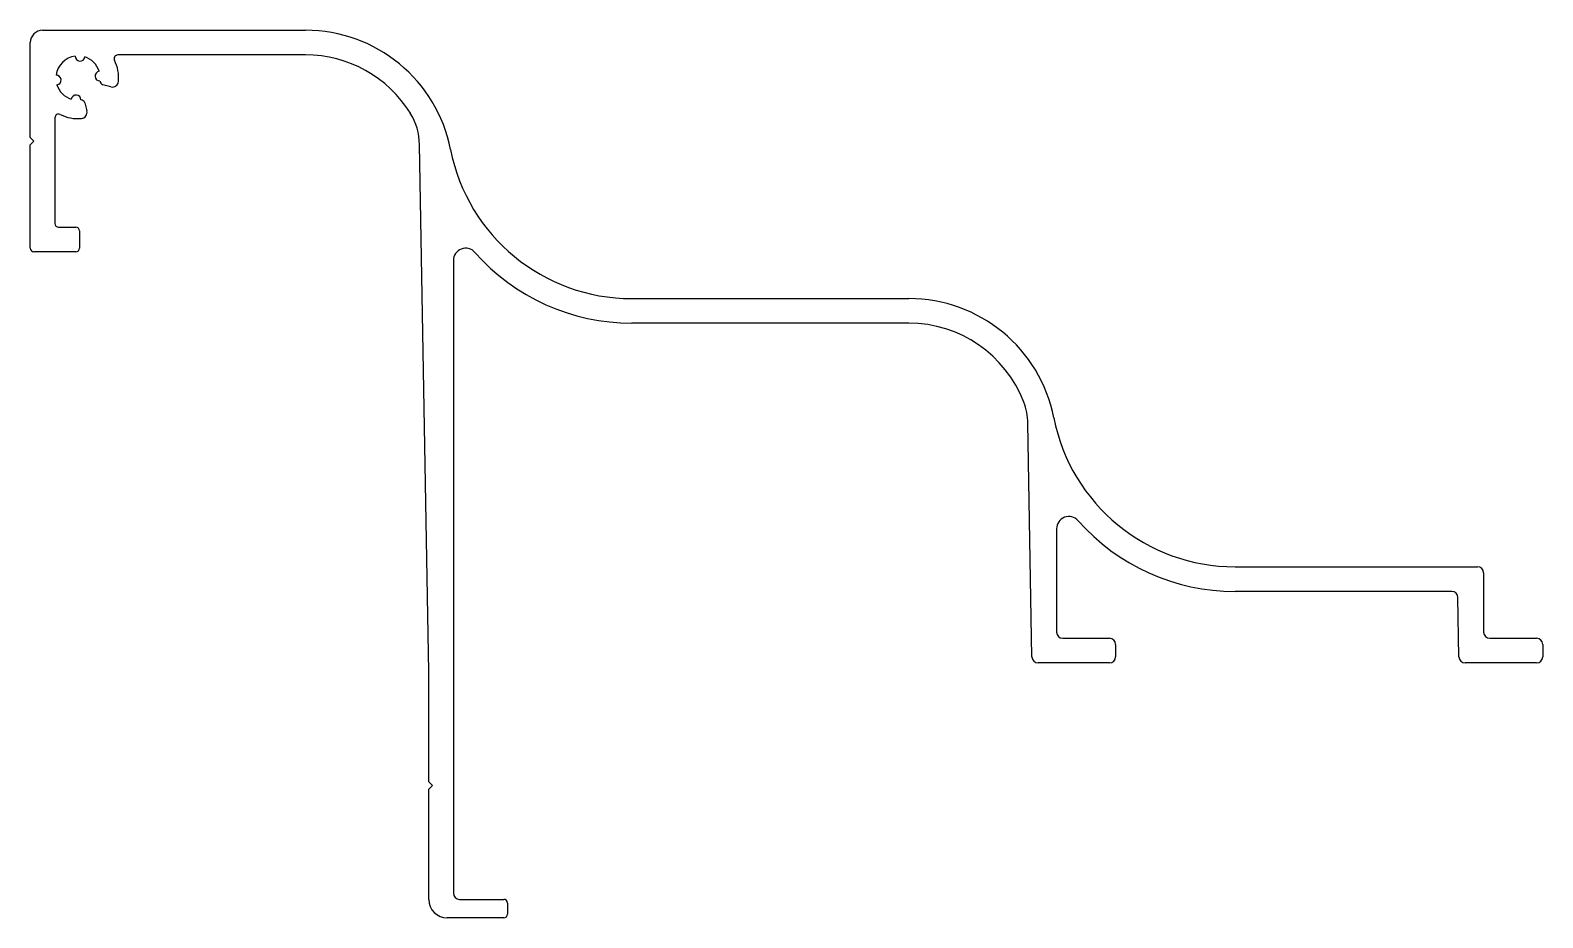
# Model space of a CAD drawing. Extents: x 1961 to 2084, y 2135 to 2207.
import ezdxf

# ---------------------------------------------------------------- set-up
doc = ezdxf.new("R2010")
doc.units = 0
doc.layers.get('0').update_dxf_attribs({"linetype": 'CONTINUOUS'})

msp = doc.modelspace()

# ---------------------------------------------------------------- linework, layer by layer
at = {"color": 0}
for p, q in [((1960.77, 2197.95), (1960.77, 2205.65)), ((1961.77, 2206.65), (1983.14, 2206.65)), ((1983.14, 2204.65), (1967.88, 2204.65)), ((1967.31, 2202.06), (1966.66, 2202.23)), ((1965.19, 2200.76), (1965.36, 2200.11)), ((1962.77, 2199.54), (1962.77, 2190.95)), ((1961.07, 2197.65), (1960.77, 2197.95)), ((1960.77, 2197.35), (1961.07, 2197.65)), ((1960.77, 2188.95), (1960.77, 2197.35)), ((1993.14, 2154.53), (1992.39, 2197.37)), ((1963.07, 2190.65), (1964.47, 2190.65)), ((1964.77, 2190.35), (1964.77, 2188.95)), ((1964.47, 2188.65), (1961.07, 2188.65)), ((1995.14, 2187.94), (1995.14, 2136.53)), ((2009.63, 2184.85), (2032.14, 2184.85)), ((2032.14, 2182.85), (2009.63, 2182.85)), ((2042.14, 2155.75), (2041.81, 2174.73)), ((2044.14, 2166.14), (2044.14, 2157.75)), ((2058.64, 2163.05), (2078.33, 2163.05)), ((2078.83, 2162.55), (2078.83, 2157.75)), ((2076.25, 2161.05), (2058.64, 2161.05)), ((2076.83, 2155.75), (2076.75, 2160.56)), ((2044.64, 2157.25), (2048.44, 2157.25)), ((2048.94, 2156.75), (2048.94, 2155.75)), ((2079.33, 2157.25), (2083.14, 2157.25)), ((2083.64, 2156.75), (2083.64, 2155.75)), ((2048.44, 2155.25), (2042.64, 2155.25)), ((2083.14, 2155.25), (2077.33, 2155.25)), ((1993.14, 2145.58), (1993.14, 2154.53)), ((1993.44, 2145.28), (1993.14, 2145.58)), ((1993.14, 2144.98), (1993.44, 2145.28)), ((1993.14, 2136.03), (1993.14, 2144.98)), ((1995.64, 2136.03), (1999.24, 2136.03)), ((1999.54, 2135.73), (1999.54, 2134.83)), ((1999.24, 2134.53), (1994.64, 2134.53))]:
    msp.add_line(p, q, dxfattribs=at)
for centre, radius, start, end in [((1961.77, 2205.65), 1, 90, 180), ((1983.14, 2194.65), 12, 11.1041, 90), ((1964.65, 2202.77), 1.8, 97.6728, 172.3272), ((1964.81, 2204.55), 0.4, 179.7802, 349.9816), ((1964.65, 2202.77), 1.8, 17.911, 72.089), ((1967.88, 2204.35), 0.3, 90, 206.1018), ((1983.14, 2194.65), 10, 31.722, 90), ((1966.43, 2202.93), 0.4, 100.0184, 270.3113), ((1964.65, 2202.77), 3.3, 355.2866, 26.1018), ((1962.87, 2202.61), 0.4, 280.0184, 90.2198), ((1964.65, 2202.77), 1.8, 197.911, 252.089), ((1966.74, 2202.52), 0.3, 178.5459, 255), ((1967.44, 2202.54), 0.5, 255, 355.2866), ((1964.49, 2200.99), 0.4, 359.6887, 169.9816), ((1964.9, 2200.69), 0.3, 15, 91.4541), ((1963.07, 2199.54), 0.3, 63.8982, 180), ((1964.65, 2202.77), 3.3, 243.8982, 274.7134), ((1964.88, 2199.98), 0.5, 274.7134, 15), ((1987.39, 2197.28), 5, 1, 31.722), ((2009.63, 2199.85), 15, 191.1041, 270), ((1963.07, 2190.95), 0.3, 180, 270), ((1964.47, 2190.35), 0.3, 0, 90), ((1961.07, 2188.95), 0.3, 180, 270), ((1964.47, 2188.95), 0.3, 270, 0), ((1996.14, 2187.94), 1, 41.4316, 180), ((2009.63, 2199.85), 17, 221.4316, 270), ((2032.14, 2172.85), 12, 11.1041, 90), ((2032.14, 2172.85), 10, 20.9621, 90), ((2036.81, 2174.64), 5, 1, 20.9621), ((2058.64, 2178.05), 15, 191.1041, 270), ((2045.14, 2166.14), 1, 41.434, 180), ((2058.64, 2178.05), 17, 221.434, 270), ((2078.33, 2162.55), 0.5, 0, 90), ((2076.25, 2160.55), 0.5, 1, 90), ((2044.64, 2157.75), 0.5, 180, 270), ((2079.33, 2157.75), 0.5, 180, 270), ((2048.44, 2156.75), 0.5, 0, 90), ((2083.14, 2156.75), 0.5, 0, 90), ((2042.64, 2155.75), 0.5, 180, 270), ((2048.44, 2155.75), 0.5, 270, 360), ((2077.33, 2155.75), 0.5, 180, 270), ((2083.14, 2155.75), 0.5, 270, 360), ((1994.64, 2136.03), 1.5, 180, 270), ((1995.64, 2136.53), 0.5, 180, 270), ((1999.24, 2135.73), 0.3, 0, 90), ((1999.24, 2134.83), 0.3, 270, 360)]:
    msp.add_arc(centre, radius, start, end, dxfattribs=at)

doc.saveas('drawing.dxf')
